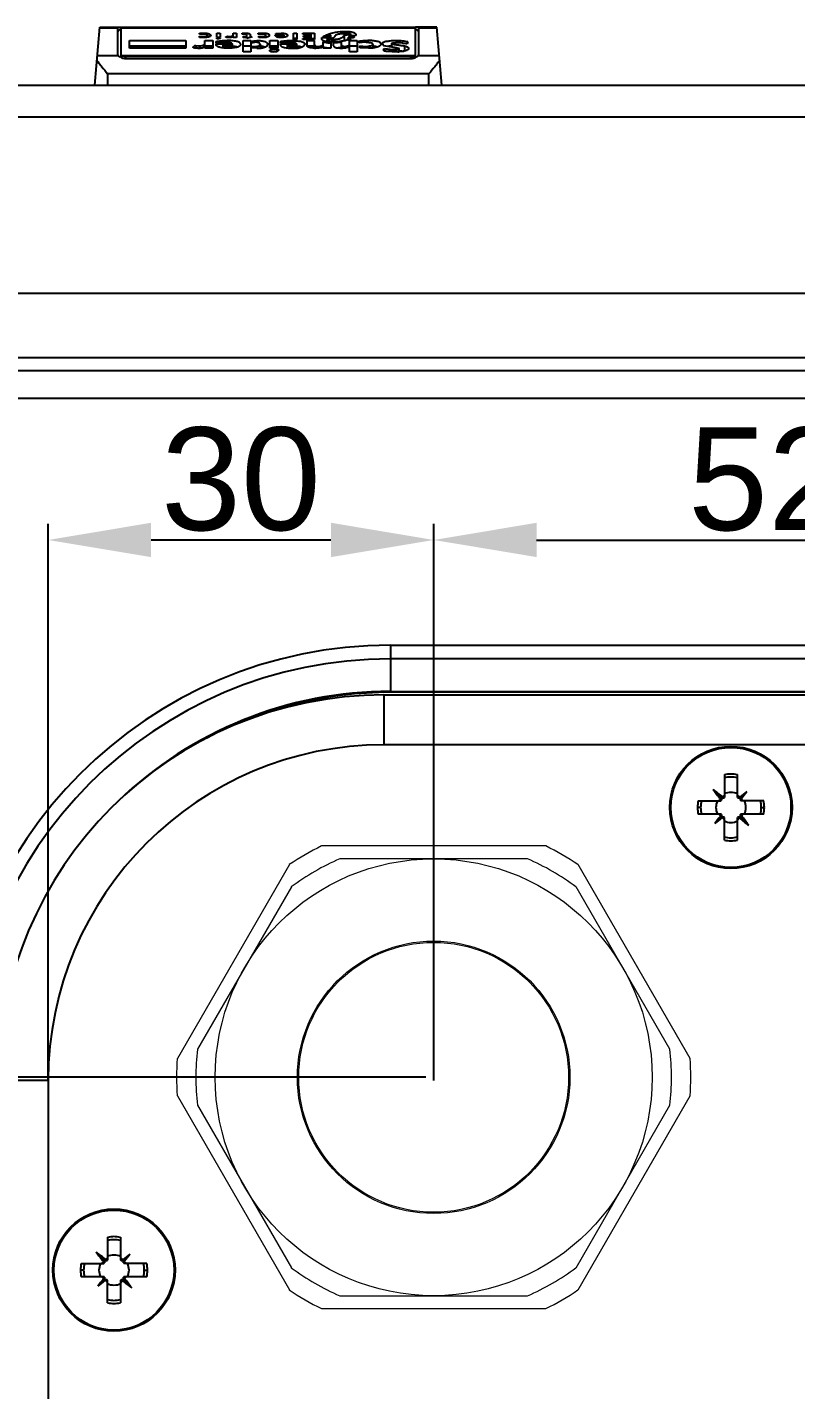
# Model space of a CAD drawing. Header units: millimetres. Extents: x 46697 to 51381, y 25488 to 34806.
# Drawn here: x 49408.8 to 49468.6, y 28259.3 to 28365.3 of the extents above; entities that cross this region are included whole.
import ezdxf

# ---------------------------------------------------------------- set-up
doc = ezdxf.new("R2010")
doc.units = ezdxf.units.MM
doc.layers.add('000-KOTIRANJE', color=254, linetype='Continuous', lineweight=5)
doc.layers.add('000-PI-Oprema', color=30, linetype='Continuous', lineweight=5)
doc.layers.add('000-PI-ORMAR', color=51, linetype='Continuous')
doc.styles.get("Standard").update_dxf_attribs({"font": 'arial.ttf'})
doc.dimstyles.new('ISO-25-lb', dxfattribs={"dimtxt": 8, "dimasz": 8, "dimexe": 1.25, "dimexo": 0.625, "dimtad": 1, "dimdec": 1, "dimtxsty": 'Standard', "dimcen": 5, "dimadec": 0, "dimazin": 0, "dimtfac": 1, "dimtdec": 1, "dimtmove": 0, "dimatfit": 3, "dimfxl": 1, "dimarcsym": 0})

# ---------------------------------------------------------------- blocks, each defined once
blk = doc.blocks.new('NSYCRN325150_bottom')
at = {"layer": '000-PI-ORMAR'}
for p, q in [((49585.72, 30888.93), (49586.11, 30893.43)), ((49586.11, 30893.43), (49610.67, 30893.43)), ((49587.52, 30893.36), (49586.11, 30893.36)), ((49587.52, 30891.28), (49587.52, 30893.43)), ((49587.77, 30891.08), (49587.77, 30893.43)), ((49610.67, 30893.36), (49587.77, 30893.36)), ((49593.88, 30892.97), (49594.24, 30892.98)), ((49593.88, 30892.89), (49593.88, 30892.97)), ((49594.14, 30892.9), (49593.88, 30892.89)), ((49593.88, 30892.64), (49593.88, 30892.74)), ((49593.88, 30892.74), (49594.19, 30892.71)), ((49594.14, 30892.63), (49593.88, 30892.64)), ((49594.19, 30892.71), (49594.19, 30892.63)), ((49594.19, 30892.71), (49594.29, 30892.71)), ((49594.24, 30892.9), (49594.24, 30892.98)), ((49594.29, 30892.64), (49594.29, 30892.71)), ((49594.5, 30892.81), (49594.5, 30892.66)), ((49595.21, 30892.64), (49595.21, 30892.97)), ((49595.21, 30892.97), (49595.47, 30892.97)), ((49595.47, 30892.64), (49595.21, 30892.64)), ((49595.21, 30892.52), (49595.21, 30892.58)), ((49595.21, 30892.58), (49595.47, 30892.58)), ((49595.36, 30892.52), (49595.21, 30892.52)), ((49595.47, 30892.55), (49595.36, 30892.52)), ((49595.47, 30892.97), (49595.47, 30892.64)), ((49595.47, 30892.58), (49595.47, 30892.55)), ((49595.93, 30892.68), (49596.08, 30892.74)), ((49596.08, 30892.74), (49596.08, 30892.64)), ((49596.08, 30892.74), (49596.28, 30892.71)), ((49596.28, 30892.64), (49596.28, 30892.71)), ((49596.49, 30892.64), (49596.49, 30892.97)), ((49596.49, 30892.97), (49596.74, 30892.97)), ((49596.74, 30892.64), (49596.49, 30892.64)), ((49596.74, 30892.97), (49596.74, 30892.64)), ((49597.2, 30892.97), (49597.51, 30892.98)), ((49597.2, 30892.89), (49597.2, 30892.97)), ((49597.46, 30892.9), (49597.2, 30892.89)), ((49597.26, 30892.64), (49597.26, 30892.71)), ((49597.26, 30892.71), (49597.56, 30892.71)), ((49597.56, 30892.64), (49597.26, 30892.64)), ((49597.56, 30892.87), (49597.46, 30892.9)), ((49597.51, 30892.89), (49597.51, 30892.98)), ((49597.56, 30892.56), (49597.56, 30892.87)), ((49597.97, 30892.69), (49597.56, 30892.56)), ((49597.82, 30892.85), (49597.82, 30892.64)), ((49597.82, 30892.71), (49597.97, 30892.69)), ((49598.43, 30892.97), (49598.79, 30892.98)), ((49598.43, 30892.89), (49598.43, 30892.97)), ((49598.79, 30892.9), (49598.43, 30892.89)), ((49598.48, 30892.64), (49598.48, 30892.74)), ((49598.48, 30892.74), (49598.79, 30892.71)), ((49598.74, 30892.63), (49598.48, 30892.64)), ((49598.79, 30892.9), (49598.79, 30892.98)), ((49599.04, 30892.84), (49598.79, 30892.9)), ((49598.79, 30892.63), (49598.79, 30892.71)), ((49599.04, 30892.65), (49599.04, 30892.84)), ((49599.3, 30892.84), (49599.3, 30892.77)), ((49599.76, 30892.82), (49600.47, 30892.82)), ((49599.81, 30892.95), (49600.22, 30892.98)), ((49599.81, 30892.87), (49599.81, 30892.95)), ((49600.17, 30892.9), (49599.81, 30892.87)), ((49600.01, 30892.76), (49600.01, 30892.65)), ((49600.01, 30892.76), (49600.17, 30892.71)), ((49600.47, 30892.76), (49600.01, 30892.76)), ((49600.27, 30892.9), (49600.17, 30892.9)), ((49600.17, 30892.71), (49600.17, 30892.63)), ((49600.17, 30892.71), (49600.32, 30892.71)), ((49600.22, 30892.9), (49600.22, 30892.98)), ((49600.32, 30892.71), (49600.47, 30892.76)), ((49600.32, 30892.71), (49600.32, 30892.64)), ((49600.47, 30892.65), (49600.47, 30892.82)), ((49601.19, 30892.47), (49601.19, 30892.97)), ((49601.19, 30892.97), (49601.44, 30892.97)), ((49601.44, 30892.55), (49601.19, 30892.55)), ((49601.44, 30892.97), (49601.44, 30892.47)), ((49601.9, 30892.9), (49601.9, 30892.97)), ((49601.9, 30892.97), (49602.82, 30892.97)), ((49602.57, 30892.9), (49601.9, 30892.9)), ((49601.9, 30892.47), (49601.9, 30892.55)), ((49601.9, 30892.55), (49602.82, 30892.55)), ((49601.96, 30892.68), (49601.96, 30892.76)), ((49601.96, 30892.76), (49602.57, 30892.76)), ((49602.57, 30892.68), (49601.96, 30892.68)), ((49602.57, 30892.47), (49602.57, 30892.9)), ((49602.82, 30892.97), (49602.82, 30892.47)), ((49603.39, 30892.52), (49603.39, 30892.63)), ((49603.39, 30892.63), (49603.9, 30892.63)), ((49603.49, 30892.68), (49603.54, 30892.76)), ((49604, 30892.68), (49603.49, 30892.68)), ((49603.54, 30892.76), (49603.54, 30892.68)), ((49603.54, 30892.76), (49604, 30892.76)), ((49604.1, 30892.82), (49603.69, 30892.82)), ((49603.85, 30892.55), (49603.79, 30892.47)), ((49604.25, 30892.55), (49603.85, 30892.55)), ((49603.9, 30892.63), (49604, 30892.68)), ((49603.9, 30892.63), (49603.9, 30892.55)), ((49604, 30892.76), (49604.1, 30892.79)), ((49604, 30892.76), (49604, 30892.55)), ((49604.1, 30892.55), (49604.1, 30892.82)), ((49604.41, 30892.71), (49604.25, 30892.55)), ((49605.02, 30893.1), (49605.02, 30892.92)), ((49605.02, 30893.1), (49605.43, 30893.1)), ((49605.12, 30892.82), (49605.12, 30892.4)), ((49605.43, 30892.61), (49605.38, 30892.56)), ((49605.38, 30892.56), (49605.38, 30892.45)), ((49605.38, 30892.56), (49605.68, 30892.55)), ((49605.43, 30892.94), (49605.43, 30893.1)), ((49605.79, 30892.61), (49605.43, 30892.61)), ((49605.63, 30892.94), (49605.48, 30892.94)), ((49605.53, 30892.76), (49605.48, 30892.69)), ((49605.48, 30892.69), (49605.48, 30892.61)), ((49605.48, 30892.69), (49605.94, 30892.68)), ((49605.94, 30892.76), (49605.53, 30892.76)), ((49605.63, 30892.94), (49605.63, 30892.76)), ((49606.04, 30892.79), (49605.94, 30892.76)), ((49606.04, 30892.87), (49606.04, 30892.79)), ((49610.67, 30891.08), (49610.67, 30893.43)), ((49612.33, 30893.43), (49610.67, 30893.43)), ((49610.92, 30893.43), (49610.92, 30891.28)), ((49612.33, 30893.36), (49610.92, 30893.36)), ((49612.72, 30888.93), (49612.33, 30893.43)), ((49588.42, 30891.81), (49588.42, 30892.39)), ((49588.42, 30892.39), (49592.81, 30892.39)), ((49592.81, 30891.97), (49588.42, 30891.97)), ((49592.81, 30891.81), (49588.42, 30891.81)), ((49592.81, 30892.39), (49592.81, 30891.81)), ((49593.58, 30892.02), (49593.58, 30891.81)), ((49593.58, 30892.02), (49593.88, 30891.98)), ((49593.88, 30891.81), (49593.88, 30891.98)), ((49594.29, 30891.81), (49594.24, 30891.92)), ((49594.29, 30891.81), (49594.29, 30892.39)), ((49594.29, 30892.39), (49594.9, 30892.39)), ((49594.9, 30891.97), (49594.29, 30891.97)), ((49594.9, 30891.81), (49594.29, 30891.81)), ((49594.9, 30892.39), (49594.9, 30891.81)), ((49595.16, 30892.19), (49595.16, 30892.31)), ((49595.16, 30892.13), (49596.44, 30892.15)), ((49595.16, 30892.08), (49595.16, 30892.13)), ((49595.72, 30891.82), (49595.72, 30892.03)), ((49596.44, 30892.03), (49595.72, 30892.03)), ((49595.93, 30892.27), (49595.77, 30892.27)), ((49596.03, 30892.4), (49596.03, 30892.27)), ((49596.08, 30891.92), (49596.08, 30891.79)), ((49596.44, 30891.82), (49596.44, 30892.15)), ((49597.05, 30892.13), (49597.05, 30892.06)), ((49597.26, 30891.53), (49597.26, 30892.39)), ((49597.26, 30892.39), (49597.87, 30892.39)), ((49597.87, 30891.97), (49597.26, 30891.97)), ((49597.87, 30891.53), (49597.26, 30891.53)), ((49597.87, 30892.35), (49598.33, 30892.4)), ((49597.87, 30892.39), (49597.87, 30891.53)), ((49597.87, 30891.95), (49598.17, 30891.94)), ((49598.33, 30891.79), (49597.87, 30891.82)), ((49598.17, 30891.8), (49598.17, 30891.94)), ((49598.33, 30892.25), (49598.33, 30892.4)), ((49598.58, 30892.11), (49598.58, 30891.8)), ((49599.2, 30892.11), (49599.2, 30892.08)), ((49599.35, 30891.81), (49599.35, 30892.39)), ((49599.35, 30892.39), (49599.96, 30892.39)), ((49599.96, 30891.97), (49599.35, 30891.97)), ((49599.96, 30891.81), (49599.35, 30891.81)), ((49599.35, 30891.56), (49599.35, 30891.65)), ((49599.45, 30891.53), (49599.35, 30891.56)), ((49599.61, 30891.53), (49599.45, 30891.53)), ((49599.86, 30891.74), (49599.86, 30891.55)), ((49599.86, 30891.74), (49600.01, 30891.69)), ((49599.96, 30892.39), (49599.96, 30891.81)), ((49600.01, 30891.69), (49600.01, 30891.66)), ((49600.17, 30892.19), (49600.17, 30892.31)), ((49600.17, 30892.06), (49600.17, 30892.13)), ((49600.17, 30892.13), (49601.44, 30892.13)), ((49600.73, 30891.82), (49600.73, 30892.03)), ((49601.39, 30892.03), (49600.73, 30892.03)), ((49600.93, 30892.27), (49600.83, 30892.27)), ((49601.04, 30892.4), (49601.04, 30892.27)), ((49601.09, 30891.92), (49601.09, 30891.79)), ((49601.44, 30892.47), (49601.19, 30892.47)), ((49601.39, 30892.03), (49601.39, 30891.8)), ((49601.44, 30891.81), (49601.44, 30892.13)), ((49602.82, 30892.47), (49601.9, 30892.47)), ((49602.06, 30892.15), (49602.06, 30892.08)), ((49602.26, 30891.97), (49602.26, 30892.39)), ((49602.26, 30892.39), (49602.82, 30892.39)), ((49602.82, 30891.97), (49602.26, 30891.97)), ((49602.82, 30891.8), (49602.82, 30892.39)), ((49603.03, 30891.94), (49603.03, 30891.8)), ((49603.03, 30891.94), (49603.18, 30891.94)), ((49603.18, 30891.94), (49603.49, 30892.03)), ((49603.18, 30891.94), (49603.18, 30891.81)), ((49603.49, 30891.81), (49603.49, 30892.29)), ((49604.1, 30891.81), (49603.49, 30891.81)), ((49603.79, 30892.47), (49603.79, 30892.31)), ((49603.79, 30892.47), (49604.41, 30892.47)), ((49604.36, 30892.29), (49604.1, 30892.29)), ((49604.1, 30892.21), (49604.1, 30891.81)), ((49604.31, 30892.21), (49604.92, 30892.26)), ((49604.31, 30891.98), (49604.31, 30892.21)), ((49604.41, 30892.29), (49604.41, 30892.47)), ((49604.92, 30891.84), (49604.67, 30891.82)), ((49604.92, 30891.8), (49604.92, 30892.26)), ((49605.17, 30891.94), (49605.17, 30891.81)), ((49605.53, 30891.53), (49605.53, 30892.39)), ((49605.53, 30892.39), (49606.14, 30892.39)), ((49606.14, 30891.97), (49605.53, 30891.97)), ((49606.14, 30891.53), (49605.53, 30891.53)), ((49606.14, 30892.39), (49606.14, 30891.53)), ((49606.3, 30892.23), (49606.3, 30892.34)), ((49606.76, 30892.26), (49606.3, 30892.23)), ((49606.35, 30891.82), (49606.35, 30891.98)), ((49606.35, 30891.98), (49606.81, 30891.94)), ((49607.01, 30891.79), (49606.35, 30891.82)), ((49606.81, 30891.8), (49606.81, 30891.94)), ((49606.96, 30892.4), (49606.96, 30892.25)), ((49607.37, 30892.1), (49607.37, 30891.81)), ((49607.98, 30892.13), (49607.98, 30892.05)), ((49608.09, 30892.13), (49608.09, 30892.18)), ((49608.24, 30891.97), (49608.09, 30892.13)), ((49608.19, 30891.61), (49608.24, 30891.77)), ((49608.24, 30891.59), (49608.24, 30891.77)), ((49608.8, 30892.16), (49608.8, 30891.88)), ((49609.31, 30891.53), (49609.01, 30891.53)), ((49609.26, 30892.23), (49609.11, 30892.23)), ((49609.16, 30892.4), (49609.16, 30892.23)), ((49609.16, 30891.69), (49609.41, 30891.73)), ((49609.16, 30891.69), (49609.16, 30891.53)), ((49609.41, 30891.54), (49609.41, 30891.76)), ((49609.82, 30891.98), (49609.82, 30891.58)), ((49610.08, 30892.31), (49610.03, 30892.13)), ((49610.13, 30891.82), (49610.13, 30891.74)), ((49585.92, 30891.23), (49587.54, 30891.23)), ((49587.8, 30891.23), (49610.64, 30891.23)), ((49588.12, 30891.15), (49588.12, 30891)), ((49610.32, 30891.15), (49588.12, 30891.15)), ((49588.12, 30891), (49610.32, 30891)), ((49610.32, 30891), (49610.32, 30891.15)), ((49610.9, 30891.23), (49612.52, 30891.23)), ((49586.72, 30889.8), (49586.72, 30888.93)), ((49611.72, 30889.8), (49586.72, 30889.8)), ((49611.72, 30888.93), (49611.72, 30889.8)), ((49561.72, 30888.93), (49801.72, 30888.93)), ((49804.22, 30886.43), (49559.22, 30886.43)), ((49559.22, 30872.73), (49804.22, 30872.73)), ((49577.52, 30867.73), (49786.92, 30867.73)), ((49559.42, 30866.73), (49805.02, 30866.73)), ((49807.22, 30864.53), (49557.22, 30864.53)), ((49608.72, 30845.34), (49608.72, 30841.68)), ((49608.72, 30845.34), (49755.72, 30845.34)), ((49755.72, 30844.28), (49608.72, 30844.28)), ((49608.72, 30841.75), (49755.72, 30841.75)), ((49755.72, 30841.68), (49608.72, 30841.68)), ((49608.22, 30841.47), (49608.22, 30837.59)), ((49608.22, 30841.47), (49756.22, 30841.47)), ((49756.22, 30837.59), (49608.22, 30837.59)), ((49634.71, 30835.27), (49634.71, 30833.5)), ((49635.74, 30833.5), (49635.74, 30835.27)), ((49632.67, 30833.24), (49634.44, 30833.24)), ((49634.49, 30833.45), (49633.83, 30834.11)), ((49634.4, 30833.37), (49634.26, 30833.24)), ((49634.4, 30833.54), (49634.4, 30833.38)), ((49634.4, 30833.54), (49634.56, 30833.54)), ((49634.4, 30833.38), (49634.4, 30833.37)), ((49634.4, 30833.37), (49634.49, 30833.28)), ((49634.44, 30833.24), (49634.49, 30833.28)), ((49634.49, 30833.45), (49634.49, 30833.28)), ((49634.66, 30833.45), (49634.49, 30833.45)), ((49634.57, 30833.54), (49634.56, 30833.54)), ((49634.71, 30833.68), (49634.57, 30833.54)), ((49634.57, 30833.54), (49634.66, 30833.45)), ((49634.66, 30833.45), (49634.71, 30833.5)), ((49635.87, 30833.54), (49635.74, 30833.68)), ((49635.74, 30833.5), (49635.78, 30833.45)), ((49635.87, 30833.54), (49635.78, 30833.45)), ((49635.95, 30833.45), (49635.78, 30833.45)), ((49635.93, 30833.54), (49635.87, 30833.54)), ((49636.04, 30833.54), (49635.93, 30833.54)), ((49635.95, 30833.45), (49636.47, 30833.97)), ((49635.95, 30833.28), (49635.95, 30833.45)), ((49636.04, 30833.37), (49635.95, 30833.28)), ((49635.95, 30833.28), (49636, 30833.24)), ((49637.77, 30833.24), (49636, 30833.24)), ((49636.04, 30833.54), (49636.04, 30833.43)), ((49636.04, 30833.37), (49636.04, 30833.43)), ((49636.18, 30833.24), (49636.04, 30833.37)), ((49632.86, 30832.72), (49632.61, 30832.72)), ((49632.67, 30832.21), (49634.44, 30832.21)), ((49634.26, 30832.21), (49634.4, 30832.07)), ((49634.4, 30832.07), (49634.49, 30832.16)), ((49634.4, 30832.01), (49634.4, 30832.07)), ((49634.49, 30832.16), (49634.44, 30832.21)), ((49634.49, 30832.16), (49634.49, 30831.99)), ((49636, 30832.21), (49635.95, 30832.16)), ((49635.95, 30831.99), (49635.95, 30832.16)), ((49636.04, 30832.07), (49635.95, 30832.16)), ((49636, 30832.21), (49637.77, 30832.21)), ((49636.04, 30832.07), (49636.18, 30832.21)), ((49636.04, 30832.07), (49636.04, 30832.06)), ((49636.04, 30832.06), (49636.04, 30831.9)), ((49637.58, 30832.72), (49637.83, 30832.72)), ((49634.49, 30831.99), (49633.98, 30831.48)), ((49634.4, 30831.9), (49634.4, 30832.01)), ((49634.4, 30831.9), (49634.51, 30831.9)), ((49634.49, 30831.99), (49634.66, 30831.99)), ((49634.57, 30831.9), (49634.51, 30831.9)), ((49634.57, 30831.9), (49634.66, 30831.99)), ((49634.57, 30831.9), (49634.71, 30831.76)), ((49634.71, 30831.94), (49634.66, 30831.99)), ((49634.71, 30830.17), (49634.71, 30831.94)), ((49635.78, 30831.99), (49635.74, 30831.94)), ((49635.74, 30830.17), (49635.74, 30831.94)), ((49635.74, 30831.76), (49635.87, 30831.9)), ((49635.87, 30831.9), (49635.78, 30831.99)), ((49635.78, 30831.99), (49635.95, 30831.99)), ((49635.88, 30831.9), (49635.87, 30831.9)), ((49636.04, 30831.9), (49635.88, 30831.9)), ((49636.61, 30831.33), (49635.95, 30831.99)), ((49582.1, 30811.47), (49578.22, 30811.47)), ((49582.1, 30811.47), (49582.1, 30781.97)), ((49586.71, 30799.27), (49586.71, 30797.5)), ((49587.74, 30797.5), (49587.74, 30799.27)), ((49584.67, 30797.24), (49586.44, 30797.24)), ((49586.49, 30797.45), (49585.83, 30798.11)), ((49586.4, 30797.37), (49586.26, 30797.24)), ((49586.4, 30797.54), (49586.4, 30797.38)), ((49586.4, 30797.54), (49586.56, 30797.54)), ((49586.4, 30797.38), (49586.4, 30797.37)), ((49586.4, 30797.37), (49586.49, 30797.28)), ((49586.44, 30797.24), (49586.49, 30797.28)), ((49586.49, 30797.45), (49586.49, 30797.28)), ((49586.66, 30797.45), (49586.49, 30797.45)), ((49586.57, 30797.54), (49586.56, 30797.54)), ((49586.71, 30797.68), (49586.57, 30797.54)), ((49586.57, 30797.54), (49586.66, 30797.45)), ((49586.66, 30797.45), (49586.71, 30797.5)), ((49587.87, 30797.54), (49587.74, 30797.68)), ((49587.74, 30797.5), (49587.78, 30797.45)), ((49587.87, 30797.54), (49587.78, 30797.45)), ((49587.95, 30797.45), (49587.78, 30797.45)), ((49587.93, 30797.54), (49587.87, 30797.54)), ((49588.04, 30797.54), (49587.93, 30797.54)), ((49587.95, 30797.45), (49588.47, 30797.97)), ((49587.95, 30797.28), (49587.95, 30797.45)), ((49588.04, 30797.37), (49587.95, 30797.28)), ((49587.95, 30797.28), (49588, 30797.24)), ((49589.77, 30797.24), (49588, 30797.24)), ((49588.04, 30797.54), (49588.04, 30797.43)), ((49588.04, 30797.37), (49588.04, 30797.43)), ((49588.18, 30797.24), (49588.04, 30797.37)), ((49584.86, 30796.72), (49584.61, 30796.72)), ((49584.67, 30796.21), (49586.44, 30796.21)), ((49586.26, 30796.21), (49586.4, 30796.07)), ((49586.4, 30796.07), (49586.49, 30796.16)), ((49586.4, 30796.01), (49586.4, 30796.07)), ((49586.4, 30795.9), (49586.4, 30796.01)), ((49586.49, 30796.16), (49586.44, 30796.21)), ((49586.49, 30796.16), (49586.49, 30795.99)), ((49588, 30796.21), (49587.95, 30796.16)), ((49587.95, 30795.99), (49587.95, 30796.16)), ((49588.04, 30796.07), (49587.95, 30796.16)), ((49588, 30796.21), (49589.77, 30796.21)), ((49588.04, 30796.07), (49588.18, 30796.21)), ((49588.04, 30796.07), (49588.04, 30796.06)), ((49588.04, 30796.06), (49588.04, 30795.9)), ((49589.58, 30796.72), (49589.83, 30796.72)), ((49586.49, 30795.99), (49585.98, 30795.48)), ((49586.4, 30795.9), (49586.51, 30795.9)), ((49586.49, 30795.99), (49586.66, 30795.99)), ((49586.57, 30795.9), (49586.51, 30795.9)), ((49586.57, 30795.9), (49586.66, 30795.99)), ((49586.57, 30795.9), (49586.71, 30795.76)), ((49586.71, 30795.94), (49586.66, 30795.99)), ((49586.71, 30794.17), (49586.71, 30795.94)), ((49587.78, 30795.99), (49587.74, 30795.94)), ((49587.74, 30794.17), (49587.74, 30795.94)), ((49587.74, 30795.76), (49587.87, 30795.9)), ((49587.87, 30795.9), (49587.78, 30795.99)), ((49587.78, 30795.99), (49587.95, 30795.99)), ((49587.88, 30795.9), (49587.87, 30795.9)), ((49588.04, 30795.9), (49587.88, 30795.9)), ((49588.61, 30795.33), (49587.95, 30795.99))]:
    blk.add_line(p, q, dxfattribs=at)
for centre, radius in [((49635.22, 30832.72), 4.75), ((49635.22, 30832.72), 4.67), ((49587.22, 30796.72), 4.75), ((49587.22, 30796.72), 4.67)]:
    blk.add_circle(centre, radius, dxfattribs=at)
for centre, radius, start, end in [((49600.18, 30893.52), 0.896, 256.948, 258.528), ((49600.3, 30893.74), 1.1, 279.1817, 280.1245), ((49605.05, 30889.24), 3.44, 105.8641, 106.0442), ((49605.04, 30889.28), 3.39, 103.5921, 105.8683), ((49605.03, 30889.31), 3.37, 102.6869, 103.5924), ((49604.2, 30896.36), 4.09, 288.3365, 291.2506), ((49600.93, 30887.01), 4.97, 84.0152, 84.692), ((49601.2, 30894.31), 2.52, 274.3698, 275.5382), ((49603.26, 30897.38), 5.6, 265.5588, 266.6204), ((49604.05, 30893.88), 2.08, 254.4247, 254.7894), ((49604.1, 30896.3), 4.01, 268.5658, 270.0288), ((49605.23, 30897.26), 5.47, 266.7554, 267.8388), ((49604.49, 30892.76), 0.725, 327.916, 330.3794), ((49605.13, 30896.23), 3.83, 269.9507, 271.6124), ((49604.27, 30896.17), 3.89, 286.7064, 287.2815), ((49604.25, 30896.23), 3.95, 287.2834, 288.3231), ((49600.72, 30841.49), 51.04, 80.8914, 81.5299), ((49609.04, 30898.34), 6.82, 272.3093, 273.1792), ((49613.96, 30924.22), 32.92, 262.0668, 262.674), ((49608.72, 30811.22), 34.12, 90, 180), ((49608.72, 30811.22), 33.06, 90, 180), ((49608.72, 30811.22), 30.53, 90, 133.9048), ((49608.72, 30811.22), 30.46, 90, 117.9768), ((49608.22, 30811.47), 30, 90, 180), ((49608.22, 30811.47), 26.12, 90, 180), ((49635.22, 30832.93), 2.39, 77.579, 102.421), ((49635.22, 30832.91), 2.17, 76.2841, 103.7159), ((49635.02, 30832.72), 2.4, 167.5983, 179.9804), ((49635.04, 30832.72), 2.18, 166.2955, 179.9897), ((49626.91, 30824.47), 11.87, 49.8549, 54.3133), ((49643.36, 30840.95), 11.73, 215.6598, 220.1721), ((49635.22, 30832.72), 1.17, 153.8852, 206.1148), ((49635.22, 30832.72), 1.17, 63.8852, 116.1148), ((49643.51, 30824.5), 11.8, 126.666, 129.9788), ((49626.92, 30841.07), 11.9, 320.0351, 323.3202), ((49635.22, 30832.72), 1.17, 333.8852, 26.1148), ((49635.4, 30832.72), 2.18, 0.0103, 13.7046), ((49635.42, 30832.72), 2.4, 0.0196, 12.4018), ((49635.02, 30832.72), 2.4, 180.0183, 192.4029), ((49635.04, 30832.72), 2.18, 180.0103, 193.7044), ((49627.08, 30824.49), 11.73, 35.6597, 40.1721), ((49635.4, 30832.72), 2.18, 346.2954, 359.9894), ((49635.42, 30832.72), 2.4, 347.5978, 359.9802), ((49643.51, 30824.37), 11.89, 140.0346, 143.3206), ((49626.93, 30840.94), 11.8, 306.6662, 309.9785), ((49635.22, 30832.72), 1.17, 243.8852, 296.1148), ((49643.53, 30840.96), 11.86, 229.8529, 234.3152), ((49635.22, 30832.53), 2.17, 256.286, 283.714), ((49635.22, 30832.51), 2.39, 257.5768, 282.4232), ((49587.22, 30796.93), 2.39, 77.579, 102.421), ((49587.22, 30796.91), 2.17, 76.2841, 103.7159), ((49587.02, 30796.72), 2.4, 167.5983, 179.9804), ((49587.04, 30796.72), 2.18, 166.2955, 179.9897), ((49578.91, 30788.47), 11.87, 49.8549, 54.3133), ((49595.36, 30804.95), 11.73, 215.6598, 220.1721), ((49587.22, 30796.72), 1.17, 153.8852, 206.1148), ((49587.22, 30796.72), 1.17, 63.8852, 116.1148), ((49595.51, 30788.5), 11.8, 126.666, 129.9788), ((49578.92, 30805.07), 11.9, 320.0351, 323.3202), ((49587.22, 30796.72), 1.17, 333.8852, 26.1148), ((49587.4, 30796.72), 2.18, 0.0103, 13.7046), ((49587.42, 30796.72), 2.4, 0.0196, 12.4018), ((49587.02, 30796.72), 2.4, 180.0183, 192.4029), ((49587.04, 30796.72), 2.18, 180.0103, 193.7044), ((49595.51, 30788.37), 11.89, 140.0346, 143.3206), ((49579.08, 30788.49), 11.73, 35.6597, 40.1721), ((49587.4, 30796.72), 2.18, 346.2954, 359.9894), ((49587.42, 30796.72), 2.4, 347.5978, 359.9802), ((49578.93, 30804.94), 11.8, 306.6662, 309.9785), ((49587.22, 30796.72), 1.17, 243.8852, 296.1148), ((49595.53, 30804.96), 11.86, 229.8529, 234.3152), ((49587.22, 30796.53), 2.17, 256.286, 283.714), ((49587.22, 30796.51), 2.39, 257.5768, 282.4232)]:
    blk.add_arc(centre, radius, start, end, dxfattribs=at)
for centre, major_axis, start_param, end_param in [((49588.12, 30893.1), (0.6, 0), 2.216036, 3.141593), ((49610.32, 30893.1), (0.6, 0), 0, 0.923126), ((49588.12, 30891.28), (0.6, 0), -3.141593, -2.886514), ((49588.12, 30891.28), (0.35, 0), -3.141593, -2.694273), ((49610.32, 30891.28), (0.35, 0), -0.44732, 0), ((49610.32, 30891.28), (0.6, 0), -0.255078, 0)]:
    blk.add_ellipse(centre, major_axis=major_axis, ratio=0.315556, start_param=start_param, end_param=end_param, dxfattribs=at)
for points, knots in [([(49594.5, 30892.81), (49594.5, 30892.81), (49594.49, 30892.83), (49594.47, 30892.85), (49594.44, 30892.87), (49594.4, 30892.88), (49594.34, 30892.89), (49594.25, 30892.9), (49594.18, 30892.9), (49594.14, 30892.9)], [0, 0, 0, 0, 0.053873, 0.119169, 0.21012, 0.334117, 0.485389, 0.651962, 1, 1, 1, 1]), ([(49594.5, 30892.66), (49594.44, 30892.65), (49594.32, 30892.63), (49594.2, 30892.63), (49594.14, 30892.63)], [0, 0, 0, 0, 0.486614, 1, 1, 1, 1]), ([(49594.24, 30892.98), (49594.31, 30892.98), (49594.44, 30892.98), (49594.6, 30892.94), (49594.7, 30892.88), (49594.74, 30892.83), (49594.75, 30892.81)], [0, 0, 0, 0, 0.371196, 0.665987, 0.860433, 1, 1, 1, 1]), ([(49594.29, 30892.71), (49594.32, 30892.71), (49594.37, 30892.72), (49594.43, 30892.75), (49594.47, 30892.79), (49594.5, 30892.81)], [0, 0, 0, 0, 0.358047, 0.605311, 1, 1, 1, 1]), ([(49594.75, 30892.81), (49594.75, 30892.79), (49594.74, 30892.75), (49594.69, 30892.71), (49594.61, 30892.68), (49594.54, 30892.66), (49594.5, 30892.66)], [0, 0, 0, 0, 0.145406, 0.337649, 0.622087, 1, 1, 1, 1]), ([(49596.13, 30892.63), (49596.11, 30892.63), (49596.07, 30892.64), (49596.02, 30892.64), (49595.98, 30892.65), (49595.96, 30892.66), (49595.94, 30892.66), (49595.93, 30892.67), (49595.93, 30892.68)], [0, 0, 0, 0, 0.294635, 0.578579, 0.712734, 0.836348, 0.938736, 1, 1, 1, 1]), ([(49596.49, 30892.68), (49596.46, 30892.67), (49596.35, 30892.64), (49596.22, 30892.63), (49596.13, 30892.63)], [0, 0, 0, 0, 0.224312, 1, 1, 1, 1]), ([(49596.28, 30892.71), (49596.3, 30892.71), (49596.33, 30892.72), (49596.38, 30892.73), (49596.43, 30892.74), (49596.47, 30892.77), (49596.49, 30892.79), (49596.49, 30892.81), (49596.49, 30892.82)], [0, 0, 0, 0, 0.201887, 0.385063, 0.610592, 0.774995, 0.896449, 1, 1, 1, 1]), ([(49597.51, 30892.98), (49597.55, 30892.98), (49597.63, 30892.97), (49597.72, 30892.95), (49597.77, 30892.92), (49597.8, 30892.9), (49597.81, 30892.88), (49597.82, 30892.86), (49597.82, 30892.85)], [0, 0, 0, 0, 0.363117, 0.664744, 0.778907, 0.868307, 0.938648, 1, 1, 1, 1]), ([(49599.05, 30892.64), (49599.02, 30892.64), (49598.92, 30892.63), (49598.81, 30892.63), (49598.74, 30892.63)], [0, 0, 0, 0, 0.24253, 1, 1, 1, 1]), ([(49598.79, 30892.98), (49598.85, 30892.98), (49598.94, 30892.98), (49599.07, 30892.96), (49599.15, 30892.94), (49599.21, 30892.93), (49599.26, 30892.9), (49599.29, 30892.87), (49599.3, 30892.85), (49599.3, 30892.84)], [0, 0, 0, 0, 0.341316, 0.50328, 0.652146, 0.778987, 0.87627, 0.945686, 1, 1, 1, 1]), ([(49598.79, 30892.71), (49598.83, 30892.71), (49598.88, 30892.71), (49598.95, 30892.72), (49599, 30892.74), (49599.03, 30892.76), (49599.04, 30892.79), (49599.04, 30892.81)], [0, 0, 0, 0, 0.387907, 0.559115, 0.697131, 0.876512, 1, 1, 1, 1]), ([(49599.3, 30892.77), (49599.3, 30892.76), (49599.29, 30892.73), (49599.23, 30892.69), (49599.15, 30892.66), (49599.08, 30892.65), (49599.05, 30892.64)], [0, 0, 0, 0, 0.137351, 0.328389, 0.620176, 1, 1, 1, 1]), ([(49599.98, 30892.65), (49599.94, 30892.66), (49599.88, 30892.68), (49599.81, 30892.72), (49599.77, 30892.77), (49599.76, 30892.81), (49599.76, 30892.82)], [0, 0, 0, 0, 0.377088, 0.645926, 0.838471, 1, 1, 1, 1]), ([(49600.12, 30892.63), (49600.11, 30892.63), (49600.07, 30892.63), (49600.03, 30892.64), (49600, 30892.65)], [0, 0, 0, 0, 0.259245, 1, 1, 1, 1]), ([(49600.48, 30892.65), (49600.42, 30892.64), (49600.3, 30892.63), (49600.18, 30892.63), (49600.12, 30892.63)], [0, 0, 0, 0, 0.487875, 1, 1, 1, 1]), ([(49600.22, 30892.98), (49600.29, 30892.98), (49600.38, 30892.97), (49600.51, 30892.95), (49600.59, 30892.93), (49600.65, 30892.9), (49600.7, 30892.87), (49600.72, 30892.84), (49600.73, 30892.82), (49600.73, 30892.81)], [0, 0, 0, 0, 0.355339, 0.519361, 0.665149, 0.784581, 0.874893, 0.942646, 1, 1, 1, 1]), ([(49600.47, 30892.82), (49600.45, 30892.84), (49600.39, 30892.88), (49600.31, 30892.9), (49600.27, 30892.9)], [0, 0, 0, 0, 0.403196, 1, 1, 1, 1]), ([(49600.73, 30892.81), (49600.73, 30892.79), (49600.72, 30892.76), (49600.68, 30892.71), (49600.6, 30892.68), (49600.53, 30892.66), (49600.49, 30892.65)], [0, 0, 0, 0, 0.149891, 0.339697, 0.61815, 1, 1, 1, 1]), ([(49603.79, 30892.3), (49603.73, 30892.31), (49603.64, 30892.32), (49603.53, 30892.36), (49603.46, 30892.39), (49603.4, 30892.44), (49603.39, 30892.49), (49603.39, 30892.52)], [0, 0, 0, 0, 0.389298, 0.548583, 0.678144, 0.86262, 1, 1, 1, 1]), ([(49603.69, 30892.82), (49603.87, 30892.9), (49604.31, 30893.04), (49604.76, 30893.1), (49605.02, 30893.1)], [0, 0, 0, 0, 0.43464, 1, 1, 1, 1]), ([(49605.48, 30892.94), (49605.42, 30892.94), (49605.29, 30892.93), (49605.11, 30892.93), (49604.93, 30892.92), (49604.76, 30892.9), (49604.61, 30892.87), (49604.51, 30892.83), (49604.45, 30892.8), (49604.43, 30892.77), (49604.41, 30892.74), (49604.41, 30892.72), (49604.41, 30892.71)], [0, 0, 0, 0, 0.1622, 0.323524, 0.48207, 0.633556, 0.769093, 0.875651, 0.915766, 0.948182, 0.975309, 1, 1, 1, 1]), ([(49605.12, 30892.82), (49605.1, 30892.78), (49605.05, 30892.7), (49604.92, 30892.59), (49604.7, 30892.49), (49604.52, 30892.47), (49604.41, 30892.47)], [0, 0, 0, 0, 0.159202, 0.347558, 0.605603, 1, 1, 1, 1]), ([(49605.63, 30892.94), (49605.63, 30892.93), (49605.63, 30892.9), (49605.59, 30892.88), (49605.54, 30892.86), (49605.47, 30892.84), (49605.39, 30892.83), (49605.27, 30892.82), (49605.18, 30892.82), (49605.12, 30892.82)], [0, 0, 0, 0, 0.051619, 0.122572, 0.226478, 0.360669, 0.512654, 0.672628, 1, 1, 1, 1]), ([(49605.43, 30893.1), (49605.52, 30893.1), (49605.67, 30893.09), (49605.87, 30893.04), (49605.99, 30892.96), (49606.03, 30892.9), (49606.04, 30892.87)], [0, 0, 0, 0, 0.379347, 0.673856, 0.863321, 1, 1, 1, 1]), ([(49605.94, 30892.68), (49605.92, 30892.66), (49605.88, 30892.63), (49605.82, 30892.61), (49605.79, 30892.61)], [0, 0, 0, 0, 0.397269, 1, 1, 1, 1]), ([(49593.37, 30891.85), (49593.38, 30891.87), (49593.4, 30891.9), (49593.43, 30891.95), (49593.47, 30891.98), (49593.52, 30892.01), (49593.56, 30892.02), (49593.58, 30892.02)], [0, 0, 0, 0, 0.189635, 0.391914, 0.624777, 0.774855, 1, 1, 1, 1]), ([(49593.73, 30891.79), (49593.7, 30891.79), (49593.65, 30891.8), (49593.58, 30891.81), (49593.53, 30891.81), (49593.48, 30891.82), (49593.45, 30891.83), (49593.42, 30891.84), (49593.4, 30891.84), (49593.38, 30891.85), (49593.37, 30891.85), (49593.37, 30891.85)], [0, 0, 0, 0, 0.275198, 0.411287, 0.545786, 0.677797, 0.805327, 0.865946, 0.922448, 0.970561, 1, 1, 1, 1]), ([(49593.73, 30891.79), (49593.79, 30891.79), (49593.87, 30891.8), (49593.98, 30891.82), (49594.06, 30891.83), (49594.13, 30891.85), (49594.19, 30891.87), (49594.24, 30891.9), (49594.24, 30891.92)], [0, 0, 0, 0, 0.318135, 0.471629, 0.61816, 0.752837, 0.866866, 1, 1, 1, 1]), ([(49593.88, 30891.98), (49593.95, 30891.99), (49594.04, 30892), (49594.15, 30892.03), (49594.22, 30892.06), (49594.28, 30892.1), (49594.29, 30892.16), (49594.29, 30892.18)], [0, 0, 0, 0, 0.392788, 0.555719, 0.686699, 0.867595, 1, 1, 1, 1]), ([(49595.16, 30892.31), (49595.22, 30892.33), (49595.35, 30892.36), (49595.64, 30892.4), (49595.87, 30892.4), (49596.03, 30892.4)], [0, 0, 0, 0, 0.213482, 0.462386, 1, 1, 1, 1]), ([(49595.77, 30892.27), (49595.72, 30892.27), (49595.61, 30892.27), (49595.41, 30892.24), (49595.26, 30892.21), (49595.16, 30892.19)], [0, 0, 0, 0, 0.266361, 0.518251, 1, 1, 1, 1]), ([(49595.72, 30891.82), (49595.64, 30891.83), (49595.52, 30891.85), (49595.38, 30891.89), (49595.3, 30891.92), (49595.24, 30891.95), (49595.19, 30891.99), (49595.17, 30892.04), (49595.16, 30892.07), (49595.16, 30892.08)], [0, 0, 0, 0, 0.368707, 0.52875, 0.665501, 0.776625, 0.86453, 0.936054, 1, 1, 1, 1]), ([(49596.08, 30891.92), (49596.03, 30891.92), (49595.94, 30891.92), (49595.83, 30891.94), (49595.77, 30891.96), (49595.74, 30891.98), (49595.73, 30892.01), (49595.72, 30892.02), (49595.72, 30892.03)], [0, 0, 0, 0, 0.364692, 0.680264, 0.794891, 0.87918, 0.943651, 1, 1, 1, 1]), ([(49596.08, 30891.79), (49596.05, 30891.79), (49595.93, 30891.8), (49595.81, 30891.81), (49595.72, 30891.82)], [0, 0, 0, 0, 0.254767, 1, 1, 1, 1]), ([(49596.44, 30892.15), (49596.39, 30892.19), (49596.27, 30892.24), (49596.1, 30892.27), (49595.99, 30892.27), (49595.93, 30892.27)], [0, 0, 0, 0, 0.377008, 0.668643, 1, 1, 1, 1]), ([(49597.05, 30892.13), (49597.05, 30892.15), (49597.04, 30892.2), (49596.97, 30892.25), (49596.87, 30892.3), (49596.74, 30892.33), (49596.58, 30892.36), (49596.4, 30892.38), (49596.22, 30892.4), (49596.09, 30892.4), (49596.03, 30892.4)], [0, 0, 0, 0, 0.053592, 0.123556, 0.222789, 0.351552, 0.501106, 0.662429, 0.829761, 1, 1, 1, 1]), ([(49596.08, 30891.92), (49596.13, 30891.92), (49596.21, 30891.92), (49596.32, 30891.95), (49596.39, 30891.99), (49596.43, 30892.02), (49596.44, 30892.03)], [0, 0, 0, 0, 0.354455, 0.642238, 0.846881, 1, 1, 1, 1]), ([(49596.44, 30891.82), (49596.41, 30891.81), (49596.29, 30891.8), (49596.17, 30891.79), (49596.08, 30891.79)], [0, 0, 0, 0, 0.245695, 1, 1, 1, 1]), ([(49596.83, 30891.89), (49596.77, 30891.91), (49596.64, 30891.93), (49596.5, 30891.95), (49596.43, 30891.96)], [0, 0, 0, 0, 0.46886, 1, 1, 1, 1]), ([(49597.05, 30892.06), (49597.05, 30892.05), (49597.04, 30892.02), (49597.01, 30891.98), (49596.96, 30891.94), (49596.89, 30891.9), (49596.8, 30891.87), (49596.65, 30891.84), (49596.52, 30891.82), (49596.44, 30891.82)], [0, 0, 0, 0, 0.060813, 0.131156, 0.221039, 0.336411, 0.477172, 0.638615, 1, 1, 1, 1]), ([(49597.87, 30892.21), (49597.87, 30892.22), (49597.89, 30892.23), (49597.93, 30892.24), (49597.99, 30892.25), (49598.08, 30892.26), (49598.14, 30892.26), (49598.17, 30892.26)], [0, 0, 0, 0, 0.068877, 0.163936, 0.416169, 0.704172, 1, 1, 1, 1]), ([(49598.58, 30892.11), (49598.58, 30892.12), (49598.58, 30892.14), (49598.57, 30892.17), (49598.54, 30892.2), (49598.49, 30892.22), (49598.43, 30892.24), (49598.32, 30892.26), (49598.23, 30892.26), (49598.17, 30892.26)], [0, 0, 0, 0, 0.058533, 0.122739, 0.202213, 0.308869, 0.450177, 0.621063, 1, 1, 1, 1]), ([(49598.17, 30891.94), (49598.24, 30891.94), (49598.33, 30891.94), (49598.45, 30891.96), (49598.52, 30891.99), (49598.57, 30892.04), (49598.58, 30892.09), (49598.58, 30892.11)], [0, 0, 0, 0, 0.403239, 0.570933, 0.699996, 0.871356, 1, 1, 1, 1]), ([(49598.33, 30892.4), (49598.44, 30892.4), (49598.66, 30892.39), (49598.93, 30892.34), (49599.11, 30892.24), (49599.18, 30892.15), (49599.2, 30892.11)], [0, 0, 0, 0, 0.366883, 0.664195, 0.861459, 1, 1, 1, 1]), ([(49598.33, 30891.79), (49598.35, 30891.79), (49598.44, 30891.79), (49598.52, 30891.8), (49598.59, 30891.8)], [0, 0, 0, 0, 0.252786, 1, 1, 1, 1]), ([(49598.59, 30891.8), (49598.67, 30891.81), (49598.82, 30891.83), (49599.01, 30891.9), (49599.13, 30891.98), (49599.18, 30892.05), (49599.2, 30892.08)], [0, 0, 0, 0, 0.372221, 0.651531, 0.848626, 1, 1, 1, 1]), ([(49598.97, 30891.89), (49598.92, 30891.91), (49598.79, 30891.95), (49598.66, 30891.97), (49598.59, 30891.97)], [0, 0, 0, 0, 0.445947, 1, 1, 1, 1]), ([(49599.35, 30891.65), (49599.41, 30891.68), (49599.53, 30891.72), (49599.7, 30891.74), (49599.81, 30891.74), (49599.86, 30891.74)], [0, 0, 0, 0, 0.411041, 0.695958, 1, 1, 1, 1]), ([(49599.61, 30891.53), (49599.66, 30891.53), (49599.74, 30891.53), (49599.85, 30891.55), (49599.91, 30891.56), (49599.96, 30891.58), (49599.99, 30891.61), (49600.01, 30891.63), (49600.01, 30891.65), (49600.01, 30891.66)], [0, 0, 0, 0, 0.365087, 0.534994, 0.681907, 0.796103, 0.879634, 0.943679, 1, 1, 1, 1]), ([(49600.17, 30892.31), (49600.23, 30892.33), (49600.36, 30892.36), (49600.65, 30892.4), (49600.88, 30892.4), (49601.04, 30892.4)], [0, 0, 0, 0, 0.213482, 0.462386, 1, 1, 1, 1]), ([(49600.83, 30892.27), (49600.77, 30892.27), (49600.55, 30892.26), (49600.33, 30892.23), (49600.17, 30892.19)], [0, 0, 0, 0, 0.268757, 1, 1, 1, 1]), ([(49600.17, 30892.06), (49600.17, 30892.05), (49600.17, 30892.02), (49600.2, 30891.98), (49600.25, 30891.94), (49600.34, 30891.89), (49600.51, 30891.85), (49600.65, 30891.83), (49600.73, 30891.82)], [0, 0, 0, 0, 0.062322, 0.133539, 0.223098, 0.337067, 0.636439, 1, 1, 1, 1]), ([(49601.09, 30891.92), (49601.04, 30891.92), (49600.95, 30891.92), (49600.84, 30891.94), (49600.78, 30891.96), (49600.75, 30891.98), (49600.73, 30892.01), (49600.73, 30892.02), (49600.73, 30892.03)], [0, 0, 0, 0, 0.364691, 0.680264, 0.79489, 0.87918, 0.943651, 1, 1, 1, 1]), ([(49600.73, 30891.82), (49600.76, 30891.82), (49600.9, 30891.8), (49601.03, 30891.79), (49601.14, 30891.79)], [0, 0, 0, 0, 0.244324, 1, 1, 1, 1]), ([(49601.44, 30892.13), (49601.41, 30892.18), (49601.29, 30892.24), (49601.11, 30892.27), (49601, 30892.27), (49600.93, 30892.27)], [0, 0, 0, 0, 0.354239, 0.65228, 1, 1, 1, 1]), ([(49601.04, 30892.4), (49601.1, 30892.4), (49601.22, 30892.39), (49601.39, 30892.38), (49601.56, 30892.36), (49601.72, 30892.34), (49601.86, 30892.3), (49601.96, 30892.27), (49602.01, 30892.23), (49602.04, 30892.2), (49602.05, 30892.17), (49602.06, 30892.15), (49602.06, 30892.15)], [0, 0, 0, 0, 0.16519, 0.32781, 0.485596, 0.634292, 0.766395, 0.87191, 0.912766, 0.946298, 0.97447, 1, 1, 1, 1]), ([(49601.09, 30891.92), (49601.13, 30891.92), (49601.2, 30891.92), (49601.28, 30891.94), (49601.33, 30891.95), (49601.38, 30891.98), (49601.39, 30892.02), (49601.39, 30892.03)], [0, 0, 0, 0, 0.383984, 0.554788, 0.694348, 0.877204, 1, 1, 1, 1]), ([(49601.14, 30891.79), (49601.16, 30891.79), (49601.25, 30891.79), (49601.33, 30891.79), (49601.4, 30891.8)], [0, 0, 0, 0, 0.252006, 1, 1, 1, 1]), ([(49601.45, 30891.8), (49601.53, 30891.81), (49601.68, 30891.83), (49601.87, 30891.9), (49601.99, 30891.98), (49602.04, 30892.05), (49602.06, 30892.08)], [0, 0, 0, 0, 0.369723, 0.651193, 0.849642, 1, 1, 1, 1]), ([(49601.83, 30891.89), (49601.77, 30891.91), (49601.64, 30891.93), (49601.51, 30891.95), (49601.45, 30891.95)], [0, 0, 0, 0, 0.474995, 1, 1, 1, 1]), ([(49602.82, 30891.8), (49602.75, 30891.8), (49602.65, 30891.81), (49602.52, 30891.83), (49602.44, 30891.85), (49602.36, 30891.87), (49602.31, 30891.9), (49602.27, 30891.93), (49602.26, 30891.96), (49602.26, 30891.97)], [0, 0, 0, 0, 0.336085, 0.494656, 0.641283, 0.76911, 0.870824, 0.94448, 1, 1, 1, 1]), ([(49602.82, 30892.08), (49602.82, 30892.07), (49602.83, 30892.04), (49602.86, 30891.99), (49602.93, 30891.95), (49602.99, 30891.94), (49603.03, 30891.94)], [0, 0, 0, 0, 0.153969, 0.332282, 0.591815, 1, 1, 1, 1]), ([(49603.49, 30891.87), (49603.4, 30891.85), (49603.22, 30891.81), (49603.03, 30891.79), (49602.93, 30891.79)], [0, 0, 0, 0, 0.472413, 1, 1, 1, 1]), ([(49603.49, 30892.29), (49603.53, 30892.28), (49603.73, 30892.23), (49603.94, 30892.21), (49604.1, 30892.21)], [0, 0, 0, 0, 0.220924, 1, 1, 1, 1]), ([(49603.83, 30891.8), (49603.8, 30891.81), (49603.69, 30891.82), (49603.58, 30891.85), (49603.5, 30891.87)], [0, 0, 0, 0, 0.269503, 1, 1, 1, 1]), ([(49604, 30892.29), (49603.98, 30892.29), (49603.91, 30892.29), (49603.84, 30892.3), (49603.79, 30892.3)], [0, 0, 0, 0, 0.25371, 1, 1, 1, 1]), ([(49604.31, 30891.98), (49604.31, 30891.97), (49604.31, 30891.94), (49604.35, 30891.91), (49604.41, 30891.88), (49604.49, 30891.85), (49604.58, 30891.83), (49604.73, 30891.81), (49604.84, 30891.8), (49604.92, 30891.8)], [0, 0, 0, 0, 0.055511, 0.1252, 0.221093, 0.345662, 0.492958, 0.654858, 1, 1, 1, 1]), ([(49605.38, 30892.44), (49605.23, 30892.4), (49604.89, 30892.32), (49604.54, 30892.29), (49604.36, 30892.29)], [0, 0, 0, 0, 0.458189, 1, 1, 1, 1]), ([(49604.92, 30892.05), (49604.92, 30892.04), (49604.92, 30892.03), (49604.93, 30892.01), (49604.95, 30891.99), (49604.99, 30891.97), (49605.07, 30891.95), (49605.14, 30891.94), (49605.17, 30891.94)], [0, 0, 0, 0, 0.062496, 0.13206, 0.217927, 0.327362, 0.626517, 1, 1, 1, 1]), ([(49605.53, 30891.87), (49605.45, 30891.85), (49605.28, 30891.82), (49605.11, 30891.8), (49605.02, 30891.79)], [0, 0, 0, 0, 0.468886, 1, 1, 1, 1]), ([(49605.17, 30891.94), (49605.24, 30891.94), (49605.37, 30891.96), (49605.48, 30892.01), (49605.53, 30892.03)], [0, 0, 0, 0, 0.568531, 1, 1, 1, 1]), ([(49606.3, 30892.34), (49606.3, 30892.34), (49606.3, 30892.35), (49606.32, 30892.35), (49606.35, 30892.36), (49606.39, 30892.37), (49606.43, 30892.37), (49606.47, 30892.38), (49606.53, 30892.38), (49606.6, 30892.39), (49606.69, 30892.39), (49606.81, 30892.4), (49606.9, 30892.4), (49606.96, 30892.4)], [0, 0, 0, 0, 0.011555, 0.029802, 0.08053, 0.139715, 0.2023, 0.266565, 0.33179, 0.463858, 0.597128, 0.73106, 1, 1, 1, 1]), ([(49607.37, 30892.1), (49607.37, 30892.11), (49607.36, 30892.14), (49607.32, 30892.17), (49607.26, 30892.2), (49607.18, 30892.22), (49607.08, 30892.23), (49606.94, 30892.25), (49606.83, 30892.26), (49606.76, 30892.26)], [0, 0, 0, 0, 0.05336, 0.123977, 0.224575, 0.354347, 0.503992, 0.664675, 1, 1, 1, 1]), ([(49606.81, 30891.94), (49606.88, 30891.94), (49606.97, 30891.95), (49607.1, 30891.97), (49607.19, 30891.99), (49607.26, 30892.01), (49607.32, 30892.03), (49607.36, 30892.06), (49607.37, 30892.09), (49607.37, 30892.1)], [0, 0, 0, 0, 0.329637, 0.486623, 0.633673, 0.763972, 0.869293, 0.945109, 1, 1, 1, 1]), ([(49607.98, 30892.13), (49607.98, 30892.15), (49607.97, 30892.2), (49607.91, 30892.25), (49607.8, 30892.3), (49607.67, 30892.33), (49607.51, 30892.36), (49607.33, 30892.38), (49607.15, 30892.4), (49607.02, 30892.4), (49606.96, 30892.4)], [0, 0, 0, 0, 0.053592, 0.123556, 0.222789, 0.351552, 0.501106, 0.662429, 0.829761, 1, 1, 1, 1]), ([(49607.37, 30891.81), (49607.34, 30891.81), (49607.22, 30891.79), (49607.1, 30891.79), (49607.01, 30891.79)], [0, 0, 0, 0, 0.24357, 1, 1, 1, 1]), ([(49607.98, 30892.05), (49607.93, 30891.99), (49607.8, 30891.91), (49607.59, 30891.84), (49607.45, 30891.82), (49607.37, 30891.81)], [0, 0, 0, 0, 0.378604, 0.656709, 1, 1, 1, 1]), ([(49607.74, 30891.89), (49607.68, 30891.91), (49607.56, 30891.94), (49607.44, 30891.95), (49607.37, 30891.96)], [0, 0, 0, 0, 0.473345, 1, 1, 1, 1]), ([(49608.09, 30892.18), (49608.09, 30892.19), (49608.09, 30892.21), (49608.11, 30892.23), (49608.14, 30892.26), (49608.21, 30892.29), (49608.31, 30892.33), (49608.46, 30892.35), (49608.63, 30892.37), (49608.8, 30892.39), (49608.98, 30892.4), (49609.1, 30892.4), (49609.16, 30892.4)], [0, 0, 0, 0, 0.024435, 0.052563, 0.087843, 0.132082, 0.245626, 0.382188, 0.530568, 0.68468, 0.841626, 1, 1, 1, 1]), ([(49609.01, 30891.53), (49608.93, 30891.53), (49608.82, 30891.53), (49608.67, 30891.54), (49608.56, 30891.54), (49608.45, 30891.55), (49608.36, 30891.56), (49608.3, 30891.57), (49608.25, 30891.58), (49608.22, 30891.6), (49608.2, 30891.61), (49608.19, 30891.61)], [0, 0, 0, 0, 0.272096, 0.407454, 0.541621, 0.673453, 0.800489, 0.860533, 0.916276, 0.964571, 1, 1, 1, 1]), ([(49608.24, 30891.77), (49608.39, 30891.75), (49608.69, 30891.71), (49609, 30891.69), (49609.16, 30891.69)], [0, 0, 0, 0, 0.486303, 1, 1, 1, 1]), ([(49608.8, 30891.97), (49608.77, 30891.96), (49608.67, 30891.96), (49608.56, 30891.95), (49608.49, 30891.94)], [0, 0, 0, 0, 0.255338, 1, 1, 1, 1]), ([(49608.8, 30892.16), (49608.81, 30892.17), (49608.85, 30892.2), (49608.95, 30892.22), (49609.04, 30892.23), (49609.11, 30892.23)], [0, 0, 0, 0, 0.15056, 0.38475, 1, 1, 1, 1]), ([(49608.8, 30892.16), (49608.8, 30892.16), (49608.8, 30892.15), (49608.82, 30892.15), (49608.84, 30892.14), (49608.86, 30892.13), (49608.9, 30892.12), (49608.95, 30892.11), (49609.01, 30892.1), (49609.08, 30892.09), (49609.17, 30892.07), (49609.28, 30892.06), (49609.41, 30892.04), (49609.55, 30892.02), (49609.69, 30892), (49609.78, 30891.99), (49609.82, 30891.98)], [0, 0, 0, 0, 0.006103, 0.014918, 0.037797, 0.06428, 0.092604, 0.152205, 0.214017, 0.277119, 0.341078, 0.470684, 0.601779, 0.733864, 0.866662, 1, 1, 1, 1]), ([(49609.38, 30891.77), (49609.36, 30891.78), (49609.31, 30891.79), (49609.22, 30891.81), (49609.1, 30891.83), (49608.95, 30891.86), (49608.85, 30891.87), (49608.8, 30891.88)], [0, 0, 0, 0, 0.115373, 0.237144, 0.487677, 0.742643, 1, 1, 1, 1]), ([(49609.16, 30892.4), (49609.32, 30892.4), (49609.63, 30892.39), (49609.94, 30892.34), (49610.08, 30892.31)], [0, 0, 0, 0, 0.530236, 1, 1, 1, 1]), ([(49610.03, 30892.13), (49609.91, 30892.15), (49609.65, 30892.2), (49609.4, 30892.23), (49609.26, 30892.23)], [0, 0, 0, 0, 0.475476, 1, 1, 1, 1]), ([(49609.41, 30891.76), (49609.41, 30891.76), (49609.41, 30891.76), (49609.4, 30891.77), (49609.39, 30891.77), (49609.38, 30891.77)], [0, 0, 0, 0, 0.163471, 0.410922, 1, 1, 1, 1]), ([(49610.13, 30891.74), (49610.13, 30891.73), (49610.12, 30891.69), (49610.07, 30891.66), (49610, 30891.62), (49609.91, 30891.6), (49609.8, 30891.57), (49609.63, 30891.55), (49609.5, 30891.54), (49609.42, 30891.54)], [0, 0, 0, 0, 0.05453, 0.126195, 0.226449, 0.354518, 0.502507, 0.662551, 1, 1, 1, 1]), ([(49609.82, 30891.98), (49609.86, 30891.97), (49609.93, 30891.95), (49610.01, 30891.92), (49610.07, 30891.89), (49610.1, 30891.87), (49610.13, 30891.84), (49610.13, 30891.82)], [0, 0, 0, 0, 0.322425, 0.611125, 0.736848, 0.845458, 1, 1, 1, 1]), ([(49585.89, 30890.87), (49585.95, 30890.78), (49586.07, 30890.61), (49586.35, 30890.26), (49586.57, 30889.99), (49586.72, 30889.8)], [0, 0, 0, 0, 0.223406, 0.471313, 1, 1, 1, 1]), ([(49587.54, 30891.23), (49587.55, 30891.22), (49587.58, 30891.19), (49587.65, 30891.14), (49587.72, 30891.1), (49587.77, 30891.08)], [0, 0, 0, 0, 0.178538, 0.409383, 1, 1, 1, 1]), ([(49587.77, 30891.08), (49587.79, 30891.07), (49587.91, 30891.02), (49588.03, 30891), (49588.12, 30891)], [0, 0, 0, 0, 0.231508, 1, 1, 1, 1]), ([(49588.12, 30891.15), (49588.06, 30891.15), (49587.97, 30891.16), (49587.86, 30891.2), (49587.82, 30891.22), (49587.8, 30891.23)], [0, 0, 0, 0, 0.579534, 0.816997, 1, 1, 1, 1]), ([(49610.32, 30891.15), (49610.38, 30891.15), (49610.47, 30891.16), (49610.58, 30891.2), (49610.62, 30891.22), (49610.64, 30891.23)], [0, 0, 0, 0, 0.57956, 0.816998, 1, 1, 1, 1]), ([(49610.32, 30891), (49610.35, 30891), (49610.47, 30891.01), (49610.59, 30891.04), (49610.67, 30891.08)], [0, 0, 0, 0, 0.265359, 1, 1, 1, 1]), ([(49610.67, 30891.08), (49610.72, 30891.1), (49610.79, 30891.14), (49610.86, 30891.19), (49610.89, 30891.22), (49610.9, 30891.23)], [0, 0, 0, 0, 0.590251, 0.821267, 1, 1, 1, 1]), ([(49612.55, 30890.87), (49612.49, 30890.78), (49612.37, 30890.61), (49612.09, 30890.26), (49611.87, 30889.99), (49611.72, 30889.8)], [0, 0, 0, 0, 0.223414, 0.471327, 1, 1, 1, 1])]:
    blk.add_open_spline(points, degree=3, knots=knots, dxfattribs=at)
blk = doc.blocks.new('M32')
at = {"layer": '000-PI-Oprema'}
for p, q in [((49848.09, 34217.9), (49830.66, 34217.9)), ((49828.15, 34216.45), (49819.43, 34201.35)), ((49846.67, 34216.9), (49832.08, 34216.9)), ((49859.32, 34201.35), (49850.6, 34216.45)), ((49828.3, 34214.72), (49821, 34202.08)), ((49857.75, 34202.08), (49850.45, 34214.72)), ((49819.43, 34198.45), (49828.15, 34183.35)), ((49850.6, 34183.35), (49859.32, 34198.45)), ((49821, 34197.72), (49828.3, 34185.08)), ((49850.45, 34185.08), (49857.75, 34197.72)), ((49832.08, 34182.9), (49846.67, 34182.9)), ((49830.66, 34181.9), (49848.09, 34181.9))]:
    blk.add_line(p, q, dxfattribs=at)
for radius in [17, 10.6, 10.5]:
    blk.add_circle((49839.37, 34199.9), radius, dxfattribs=at)
for radius, start, end in [(20, 115.8419, 124.1581), (20, 55.8419, 64.1581), (18.5, 113.2315, 126.7685), (18.5, 53.2315, 66.7685), (18.5, 173.2315, 186.7685), (18.5, 353.2315, 6.7685), (20, 175.8419, 184.1581), (20, 355.8419, 4.1581), (18.5, 233.2315, 246.7685), (18.5, 293.2315, 306.7685), (20, 235.8419, 244.1581), (20, 295.8419, 304.1581)]:
    blk.add_arc((49839.37, 34199.9), radius, start, end, dxfattribs=at)
blk = doc.blocks.new('*D334')
at = {"layer": '000-KOTIRANJE', "color": 0, "linetype": 'Continuous', "lineweight": -2, "ltscale": 0.25, "transparency": 16777216}
for p, q in [((49440.43, 28284.24), (49440.43, 28326.67)), ((49492.43, 28284.24), (49492.43, 28326.67)), ((49448.43, 28325.42), (49484.43, 28325.42))]:
    blk.add_line(p, q, dxfattribs=at)
at = {"layer": '000-KOTIRANJE', "color": 0, "ltscale": 0.25, "transparency": 16777216}
for points in [[(49448.43, 28326.76), (49448.43, 28324.09), (49440.43, 28325.42)], [(49484.43, 28326.76), (49484.43, 28324.09), (49492.43, 28325.42)]]:
    blk.add_solid(points, dxfattribs=at)
at = {"layer": 'Defpoints', "color": 0, "ltscale": 0.25, "transparency": 16777216}
for p in [(49492.43, 28325.42), (49440.43, 28283.61), (49492.43, 28283.61)]:
    blk.add_point(p, dxfattribs=at)
at = {"layer": '000-KOTIRANJE', "color": 0, "ltscale": 0.25, "transparency": 16777216, "insert": (49466.43, 28330.13), "char_height": 8, "attachment_point": 5}
blk.add_mtext('52', dxfattribs=at)
blk = doc.blocks.new('*D338')
at = {"layer": '000-KOTIRANJE', "color": 0, "linetype": 'Continuous', "lineweight": -2, "ltscale": 0.25, "transparency": 16777216}
for p, q in [((49410.43, 28283.35), (49410.43, 28326.67)), ((49440.43, 28283.35), (49440.43, 28326.67)), ((49432.43, 28325.42), (49418.43, 28325.42))]:
    blk.add_line(p, q, dxfattribs=at)
at = {"layer": '000-KOTIRANJE', "color": 0, "ltscale": 0.25, "transparency": 16777216}
for points in [[(49418.43, 28326.76), (49418.43, 28324.09), (49410.43, 28325.42)], [(49432.43, 28326.76), (49432.43, 28324.09), (49440.43, 28325.42)]]:
    blk.add_solid(points, dxfattribs=at)
at = {"layer": 'Defpoints', "color": 0, "ltscale": 0.25, "transparency": 16777216}
for p in [(49410.43, 28325.42), (49410.43, 28282.73), (49440.43, 28282.73)]:
    blk.add_point(p, dxfattribs=at)
at = {"layer": '000-KOTIRANJE', "color": 0, "ltscale": 0.25, "transparency": 16777216, "insert": (49425.43, 28330.13), "char_height": 8, "attachment_point": 5}
blk.add_mtext('30', dxfattribs=at)
blk = doc.blocks.new('*D342')
at = {"layer": '000-KOTIRANJE', "color": 0, "linetype": 'Continuous', "lineweight": -2, "ltscale": 0.25, "transparency": 16777216}
for p, q in [((49439.8, 28283.61), (49395.19, 28283.61)), ((49396.44, 28275.61), (49396.44, 28251.61)), ((49424.8, 28243.61), (49395.19, 28243.61))]:
    blk.add_line(p, q, dxfattribs=at)
at = {"layer": '000-KOTIRANJE', "color": 0, "ltscale": 0.25, "transparency": 16777216}
for points in [[(49395.11, 28275.61), (49397.78, 28275.61), (49396.44, 28283.61)], [(49395.11, 28251.61), (49397.78, 28251.61), (49396.44, 28243.61)]]:
    blk.add_solid(points, dxfattribs=at)
at = {"layer": 'Defpoints', "color": 0, "ltscale": 0.25, "transparency": 16777216}
for p in [(49440.43, 28283.61), (49396.44, 28243.61), (49425.43, 28243.61)]:
    blk.add_point(p, dxfattribs=at)
at = {"layer": '000-KOTIRANJE', "color": 0, "ltscale": 0.25, "transparency": 16777216, "insert": (49391.73, 28263.61), "char_height": 8, "attachment_point": 5, "rotation": 90}
blk.add_mtext('40', dxfattribs=at)

msp = doc.modelspace()

# ---------------------------------------------------------------- block references
at = {"layer": '000-PI-Oprema'}
msp.add_blockref('M32', (-398.95, -5916.29), dxfattribs=at)
at = {"layer": '000-PI-ORMAR'}
msp.add_blockref('NSYCRN325150_bottom', (-171.67, -2528.11), dxfattribs=at)

# ---------------------------------------------------------------- dimensions: what is measured, and where the dimension line sits
at = {"layer": '000-KOTIRANJE', "ltscale": 0.25}
dim = msp.add_linear_dim(base=(49410.43, 28325.42), p1=(49440.43, 28282.73), p2=(49410.43, 28282.73), dimstyle='ISO-25-lb', dxfattribs=at)
dim.commit()
dim.dimension.update_dxf_attribs({"geometry": '*D338', "text_midpoint": (49425.43, 28330.13)})
dim = msp.add_linear_dim(base=(49492.43, 28325.42), p1=(49440.43, 28283.61), p2=(49492.43, 28283.61), dimstyle='ISO-25-lb', dxfattribs=at)
dim.commit()
dim.dimension.update_dxf_attribs({"geometry": '*D334', "text_midpoint": (49466.43, 28325.42), "dimtype": 160})
dim = msp.add_linear_dim(base=(49396.44, 28243.61), p1=(49440.43, 28283.61), p2=(49425.43, 28243.61), angle=90, dimstyle='ISO-25-lb', dxfattribs=at)
dim.commit()
dim.dimension.update_dxf_attribs({"geometry": '*D342', "text_midpoint": (49391.73, 28263.61)})

doc.saveas('drawing.dxf')
